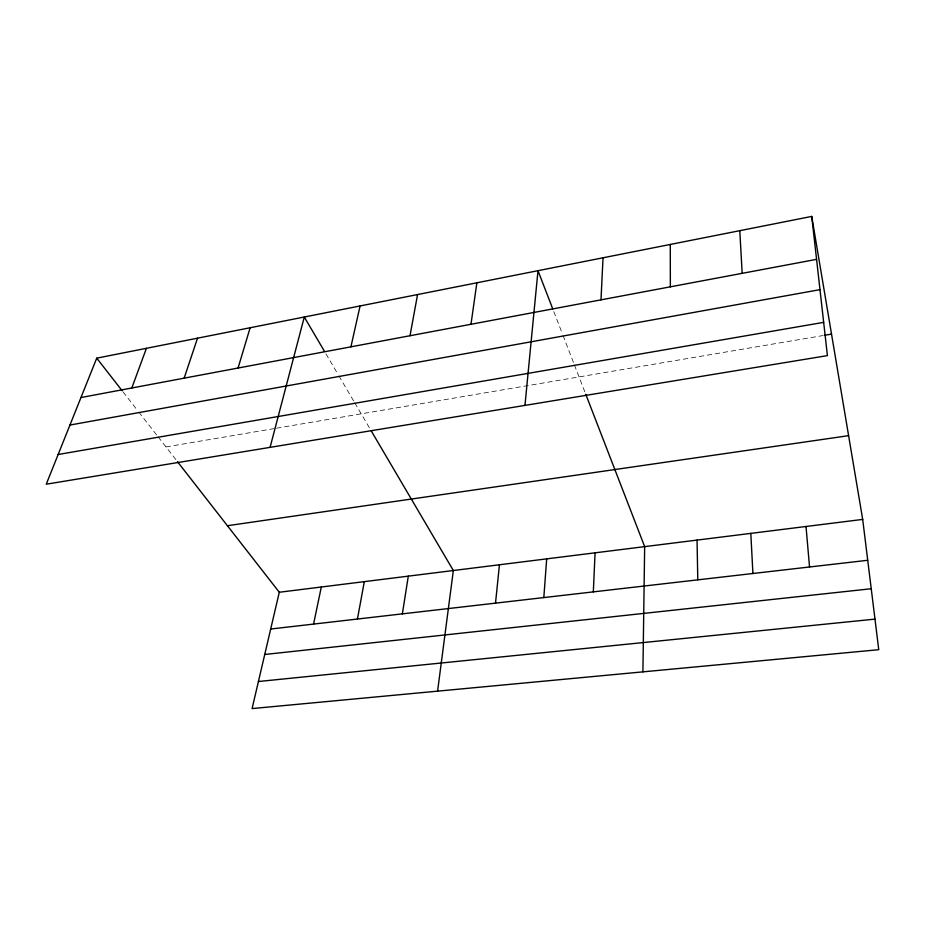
<?xml version="1.0" encoding="UTF-8"?>
<svg xmlns="http://www.w3.org/2000/svg" width="925" height="925" viewBox="0 0 925 925"><rect width="100%" height="100%" fill="white"/><g stroke="black" fill="none" stroke-linecap="round" stroke-linejoin="round"><path stroke-width="0.69" stroke-dasharray="4.62 3.47" d="M165.98 446.937L275.118 428.437M276.529 428.194L823.088 335.544M123.037 391.876L137.941 410.978M138.808 412.111L157.215 435.698M158.094 436.82L176.594 460.546M325.958 353.87L338.215 374.717M338.932 375.932L354.032 401.612M354.749 402.837L369.884 428.587M553.786 311.563L562.504 334.098M563.013 335.428L573.882 363.525M574.39 364.866L585.259 392.975"/><path stroke-width="1.39" d="M642.91 671.862L644.656 546.64L585.779 394.316M593.33 591.873L595.076 552.826M600.996 299.862L603.031 257.786M543.819 597.573L546.687 558.873M524.961 405.404L537.992 270.678L552.768 308.927M495.511 603.135L499.454 564.77M437.583 691.148L453.342 570.528L371.33 431.05M470.987 324.282L476.849 282.807M402.363 613.865L408.307 576.148M357.432 619.033L364.311 581.64M410.006 335.729L417.568 294.555M313.563 624.086L321.322 587.005M350.922 346.829L360.079 305.955M177.473 461.679L279.292 592.254L252.086 708.585L878.75 649.697L862.69 519.411L811.734 216.415L96.743 358.16L46.25 484.203L827.413 355.616L811.734 216.415M270.077 447.365L304.29 317.009L324.513 351.408M238.072 368.023L250.132 327.751M184.156 378.152L197.522 338.18M131.812 387.991L146.416 348.309M80.972 397.542L816.567 259.358M69.953 425.049L819.978 289.652M58.148 454.499L823.666 322.351M824.499 335.301L831.517 334.11M227.411 525.724L848.607 435.663M279.292 592.254L862.69 519.411M270.701 629.023L867.731 560.284M264.747 654.484L871.234 588.739M258.41 681.517L874.981 619.126M96.743 358.16L122.158 390.755M806.01 526.487L809.537 566.979M739.792 230.672L742.174 273.338M750.811 533.378L752.915 573.5M697.045 540.096L697.785 579.848M670.267 244.466L670.359 286.831"/></g></svg>
